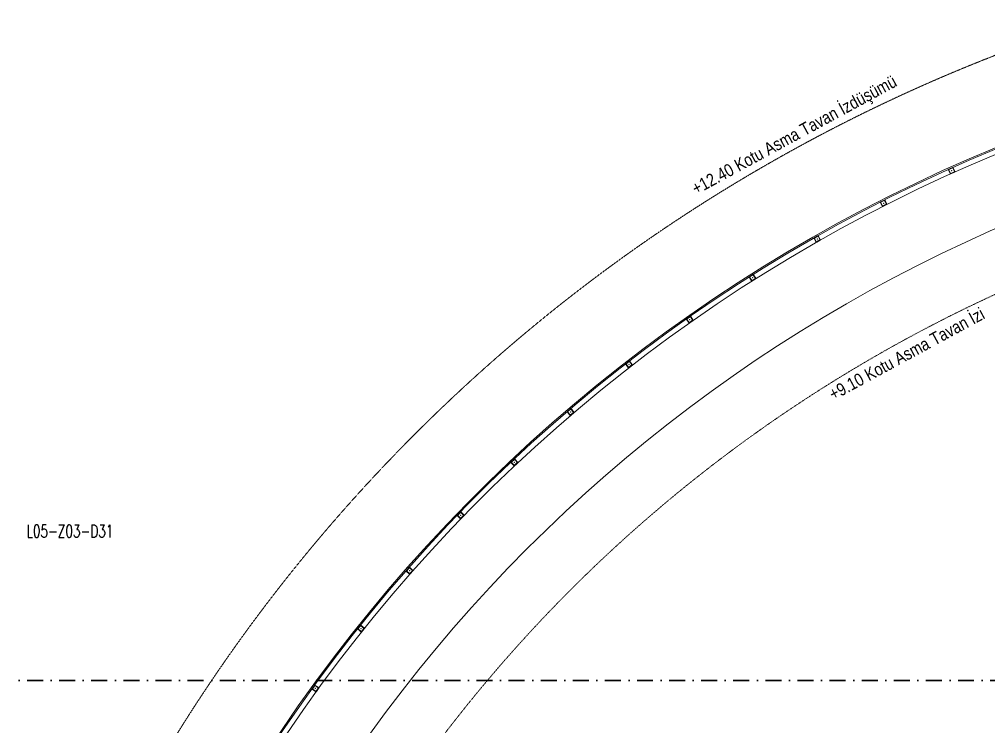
# Model space of a CAD drawing. Extents: x -1133 to 23780, y -1311 to 8245.
# Drawn here: x 15394 to 16163, y 562 to 1124 of the extents above; entities that cross this region are included whole.
import ezdxf

# ---------------------------------------------------------------- set-up
doc = ezdxf.new("R2010")
doc.units = 0
doc.header["$MEASUREMENT"] = 0
for name, pattern in [('DASHDOT', [25.4, 12.7, -6.35, 0, -6.35]), ('DOT2', [0.125, 0, -0.125]), ('HIDDEN', [0.375, 0.25, -0.125])]:
    doc.linetypes.add(name, pattern=pattern)
doc.layers.get('0').update_dxf_attribs({"color": 9, "lineweight": 9})
for name, color, linetype, lineweight in [('06C', 9, 'Continuous', 9), ('06D', 9, 'Continuous', 9), ('10', 9, 'Continuous', 9), ('11', 9, 'Continuous', 9), ('20', 9, 'DOT2', 9), ('21', 9, 'Continuous', 9), ('35', 9, 'Continuous', 9), ('40', 9, 'Continuous', 9), ('40B', 9, 'Continuous', 9), ('E-DEDEKTÖR NUMARALARI', 20, 'Continuous', 30), ('E-KABLO', 7, 'Continuous', 30)]:
    doc.layers.add(name, color=color, linetype=linetype, lineweight=lineweight)
doc.styles.add('E-YAZI', font='txttw.shx')
doc.styles.add('MuuM_TEXT-STANDART', font='ARIALN.TTF')

# ---------------------------------------------------------------- blocks, each defined once
blk = doc.blocks.new('Prf-40x40')
for points in [[(1.5, -2), (-1.5, -2, -0.414214), (-2, -1.5), (-2, 1.5, -0.414214), (-1.5, 2), (1.5, 2, -0.414214), (2, 1.5), (2, -1.5, -0.414214)], [(1.5, -1.7), (-1.5, -1.7, -0.414214), (-1.7, -1.5), (-1.7, 1.5, -0.414214), (-1.5, 1.7), (1.5, 1.7, -0.414214), (1.7, 1.5), (1.7, -1.5, -0.414214)]]:
    blk.add_lwpolyline(points, format="xyb", close=True)
blk.add_point((0, 0))
blk = doc.blocks.new('p-2. kat planı')
at = {"layer": '06D'}
blk.add_arc((16652.5, -149.03), 1262.01, 90.03992, 157.85268, dxfattribs=at)
at = {"layer": '11'}
for radius, start, end in [(1267.01, 90, 157.87108), (1266.01, 90.03992, 157.85268)]:
    blk.add_arc((16652.5, -149.03), radius, start, end, dxfattribs=at)
at = {"layer": '20', "linetype": 'HIDDEN'}
blk.add_lwpolyline([(16671.49, 2158.03, 0.152192), (13054.42, 1065.28, 0.152192)], format="xyb", dxfattribs=at)
at = {"layer": '40'}
blk.add_lwpolyline([(13054.42, 704.15, -0.030791), (13682.75, 1104.54), (13576.46, 1296.45, -0.024013), (14116.78, 1562.65), (14175.16, 1426.96), (14212.09, 1442.78), (14154.09, 1578.71, -0.023167), (14698.59, 1781.77), (14742.74, 1640.76), (14781.91, 1653.34), (14736.69, 1793.87, -0.023228), (15300.09, 1942.43), (15330.55, 1797.88), (15369.84, 1806.22), (15339.16, 1950.68, -0.024001), (15933.76, 2044.81), (15957.63, 1826.73, -0.029535), (16671.45, 1862.43), (16671.45, 2206.09), (16650.5, 2206.09, 0.149972), (13055.87, 1124.03), (13054.42, 1124.03)], format="xyb", close=True, dxfattribs=at)
at = {"layer": '40B'}
blk.add_lwpolyline([(13052.5, 1837.5), (13052.5, 1065.5), (13054.42, 1065.5, -0.152186), (16671.45, 2158.21), (16671.45, 2226.09), (16672.5, 2226.09), (16672.5, 2372.5), (15945, 2372.5), (15945, 2365), (14187.5, 2363), (14187.5, 2825), (13845, 2825), (13845, 1845), (13845, 1837.5)], format="xyb", close=True, dxfattribs=at)
at = {"layer": '10'}
for p, xscale, rotation in [((16134.12, 1003.8), -0.9999999999999992, 294.2114798109798), ((16080.07, 977.94), -0.9999999999999994, 296.9279778236174), ((16027.3, 949.54), -0.9999999999999996, 299.6444757504524), ((15975.94, 918.68), -0.9999999999999998, 302.3609736772854), ((15926.09, 885.41), -1, 305.077471689946), ((15877.88, 849.82), -1, 307.7939696168085), ((15831.41, 811.99), -0.9999999999999996, 310.5104676294221), ((15786.79, 771.99), -1, 313.2269655174499), ((15744.12, 729.94), -0.9999999999999998, 315.9427719859705), ((15703.49, 685.9), -0.9999999999999974, 318.6577197688506), ((15664.96, 639.96), -0.9999999999999992, 320.5315404233039), ((15628.72, 592.32), -1, 325.8563436100195)]:
    blk.add_blockref('Prf-40x40', p, dxfattribs=dict(at, xscale=xscale, rotation=rotation))

msp = doc.modelspace()

# ---------------------------------------------------------------- linework, layer by layer
at = {"layer": '06C'}
msp.add_lwpolyline([(13124.69, 1100.45), (13117.7, 1111.05, -0.146397), (16605.5, 2161.14), (16605.5, 2148.44, 0.146396), (13124.69, 1100.45, 3.321415)], format="xyb", dxfattribs=at)
at = {"layer": '20', "linetype": 'HIDDEN', "lineweight": 0}
msp.add_lwpolyline([(15413.15, 347.65, -0.306499), (16652.5, 1186.14, -0.306499)], format="xyb", dxfattribs=at)
at = {"layer": '20'}
msp.add_arc((16652.5, -149.03), 1160.21, 90.09877, 154.68884, dxfattribs=at)
at = {"layer": '35'}
msp.add_lwpolyline([(16670.8, 1862.43, 0.158669), (13096.04, 734.16, 0.158669)], format="xyb", dxfattribs=at)
msp.add_arc((16652.5, -149.03), 1207.73, 90.11753, 155.7506, dxfattribs=at)
at = {"layer": 'E-KABLO', "color": 6, "linetype": 'DASHDOT'}
msp.add_line((16253.87, 598.68), (15366.08, 598.68), dxfattribs=at)

# ---------------------------------------------------------------- block references
msp.add_blockref('p-2. kat planı', (0, 0))

# ---------------------------------------------------------------- texts
at = {"layer": '21', "style": 'MuuM_TEXT-STANDART'}
for s, p in [('+12.40 Kotu Asma Tavan İzdüşümü', (15931.19, 984.43)), ('+9.10 Kotu Asma Tavan İzi', (16040.19, 820.98))]:
    msp.add_text(s, height=10, rotation=28.50045, dxfattribs=at).set_placement(p)
at = {"layer": 'E-DEDEKTÖR NUMARALARI', "style": 'E-YAZI', "width": 0.7}
msp.add_text('L05-Z03-D31', height=10, dxfattribs=at).set_placement((15399.18, 712.42))

doc.saveas('drawing.dxf')
